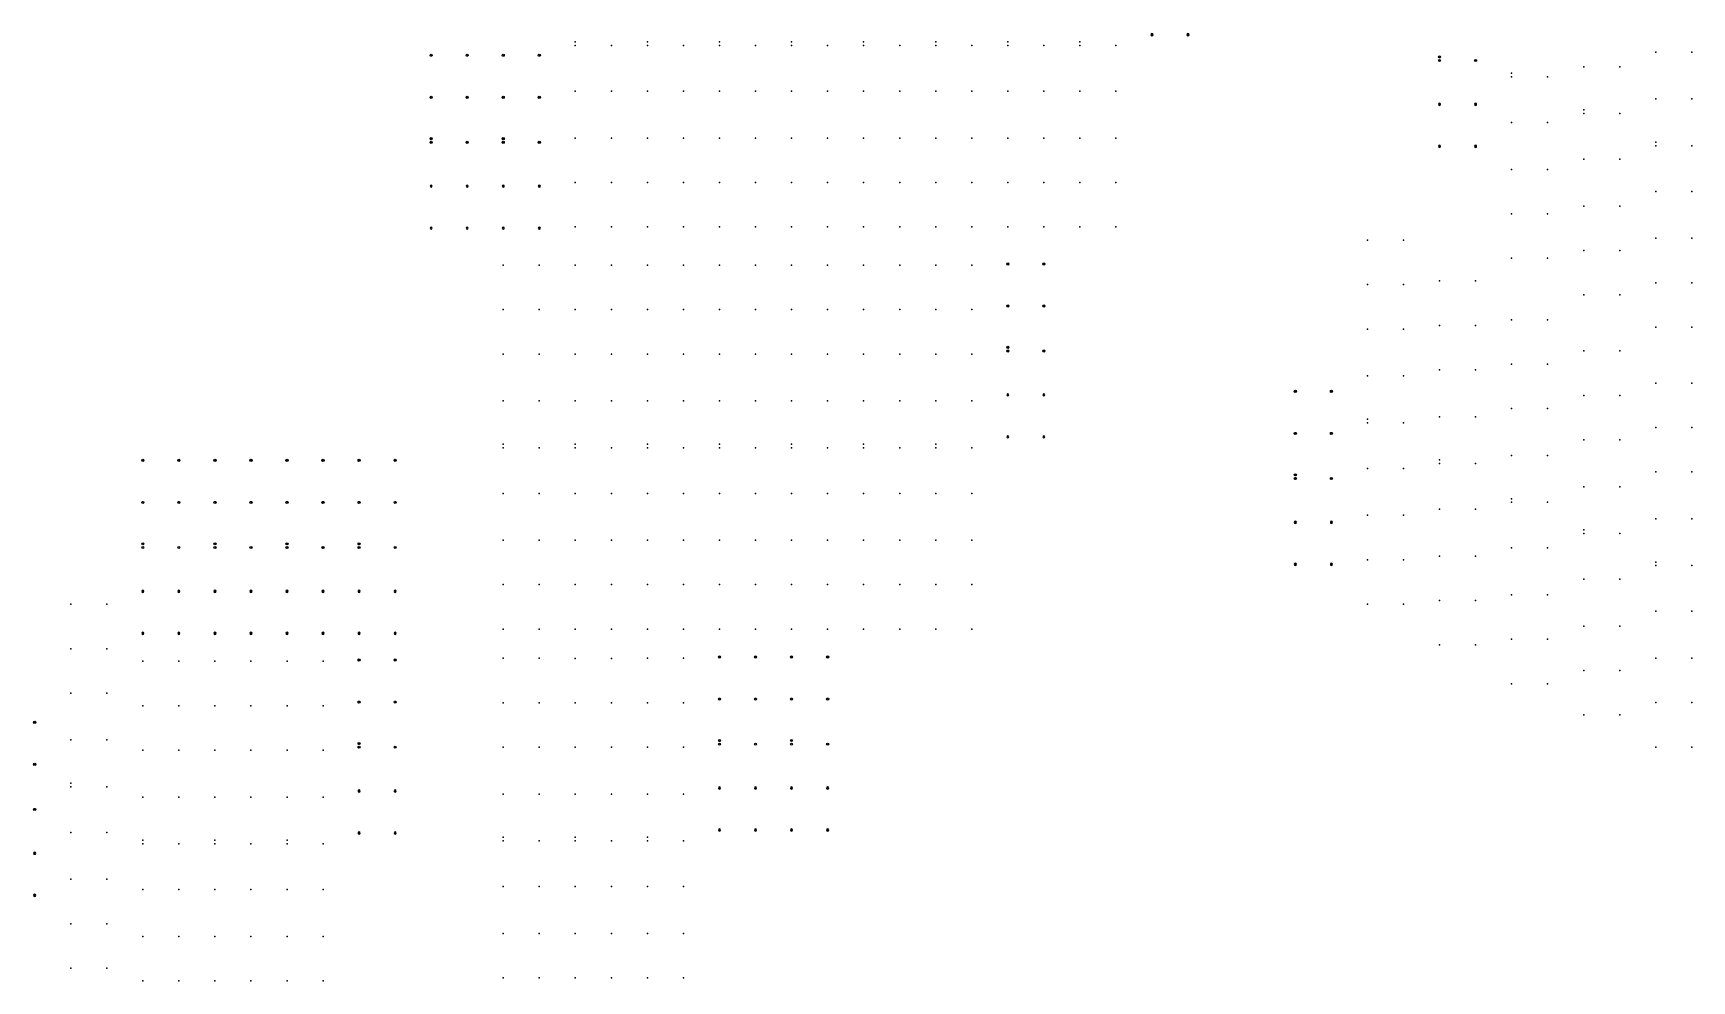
# Model space of a CAD drawing. Header units: millimetres. Extents: x 472828 to 475087, y 4317878 to 4319084.
# Drawn here: x 473958.9 to 474235.1, y 4318280.8 to 4318438.6 of the extents above; entities that cross this region are included whole.
import ezdxf

# ---------------------------------------------------------------- set-up
doc = ezdxf.new("R2010")
doc.units = ezdxf.units.MM
doc.linetypes.add('CENTER2', pattern=[1.125, 0.75, -0.125, 0.125, -0.125])
for name, color, linetype in [('10_T3_EOS_PILE_CP170_2_205', 10, 'Continuous'), ('11_T3_EOS_PILE_CP170_1_255', 11, 'Continuous'), ('12_T3_EOS_PILE_CP140_205', 12, 'Continuous'), ('13_T3_EOS_PILE_HEA_MOT_170', 13, 'Continuous'), ('14_T3_EOS_PILE_CP140_195', 14, 'Continuous'), ('15_T3_EOS_PILE_IPEA_1_225', 15, 'Continuous'), ('1_T3_EOS_PILE_MOT_HEA_255', 1, 'Continuous'), ('2_T3_EOS_PILE_HEA_255', 2, 'Continuous'), ('3_T3_EOS_PILE_IPEA_1_255', 3, 'Continuous'), ('4_T3_EOS_PILE_IPEA_2_235', 4, 'Continuous'), ('5_T3_EOS_PILE_HEA_MOT_190', 5, 'Continuous'), ('6_T3_EOS_PILE_HEA_190', 6, 'Continuous'), ('7_T3_EOS_PILE_IPEA_2_MOT_255', 7, 'Continuous'), ('8_T3_EOS_PILE_CP170_1_220', 8, 'Continuous'), ('9_T3_EOS_PILE_HEA_155', 9, 'Continuous')]:
    doc.layers.add(name, color=color, linetype=linetype)

# ---------------------------------------------------------------- blocks, each defined once
blk = doc.blocks.new('*U3')
at = {"color": 0, "linetype": 'CENTER2', "transparency": 16777216}
for p, q in [((-183, 0), (-36, 0)), ((0, 36), (0, 183)), ((36, 0), (183, 0)), ((0, -183), (0, -36))]:
    blk.add_line(p, q, dxfattribs=at)
at = {"color": 0, "linetype": 'Continuous', "transparency": 16777216}
for p, q in [((-18, 0), (18, 0)), ((0, -18), (0, 18))]:
    blk.add_line(p, q, dxfattribs=at)
blk = doc.blocks.new('A$C6274595C')
at = {"color": 0}
blk.add_circle((0, 0), 179, dxfattribs=at)
at = {"color": 0, "linetype": 'CENTER2', "rotation": 45}
blk.add_blockref('*U3', (0, 0), dxfattribs=at)
blk = doc.blocks.new('*U5')
at = {"color": 0, "linetype": 'CENTER2', "transparency": 16777216}
for p, q in [((-183, 0), (-36, 0)), ((0, 36), (0, 183)), ((36, 0), (183, 0)), ((0, -183), (0, -36))]:
    blk.add_line(p, q, dxfattribs=at)
at = {"color": 0, "linetype": 'Continuous', "transparency": 16777216}
for p, q in [((-18, 0), (18, 0)), ((0, -18), (0, 18))]:
    blk.add_line(p, q, dxfattribs=at)
blk = doc.blocks.new('b-p')
at = {"color": 5}
blk.add_circle((0, 0), 179, dxfattribs=at)
at = {"color": 5, "linetype": 'CENTER2', "rotation": 45}
blk.add_blockref('*U5', (0, 0), dxfattribs=at)
blk = doc.blocks.new('*U7')
at = {"color": 0, "linetype": 'CENTER2', "transparency": 16777216}
for p, q in [((-183, 0), (-36, 0)), ((0, 36), (0, 183)), ((36, 0), (183, 0)), ((0, -183), (0, -36))]:
    blk.add_line(p, q, dxfattribs=at)
at = {"color": 0, "linetype": 'Continuous', "transparency": 16777216}
for p, q in [((-18, 0), (18, 0)), ((0, -18), (0, 18))]:
    blk.add_line(p, q, dxfattribs=at)
blk = doc.blocks.new('PVH POST')
at = {"color": 5}
blk.add_circle((0, 0), 179, dxfattribs=at)
at = {"color": 5, "linetype": 'CENTER2', "rotation": 45}
blk.add_blockref('*U7', (0, 0), dxfattribs=at)

msp = doc.modelspace()

# ---------------------------------------------------------------- linework, layer by layer
at = {"layer": '10_T3_EOS_PILE_CP170_2_205', "extrusion": (0, 0.011108, 0.999938)}
for p in [(474127.2, 4318413.74, -0.49), (474127.2, 4318406.34, -0.41), (474103.2, 4318346.78, 0.08), (474103.2, 4318339.38, 0.16), (473983.2, 4318280.82, 0.16)]:
    msp.add_point(p, dxfattribs=at)
at = {"layer": '10_T3_EOS_PILE_CP170_2_205', "extrusion": (0, -0.005053, 0.999987)}
for p in [(474193.08, 4318397.34, 0.32), (474193.08, 4318389.94, 0.28), (474193.08, 4318344.14, 0.05), (474193.08, 4318336.74, 0.01), (474223.08, 4318332.49, 0.07), (474223.08, 4318325.09, 0.03)]:
    msp.add_point(p, dxfattribs=at)
at = {"layer": '10_T3_EOS_PILE_CP170_2_205', "extrusion": (0, -0.005388, 0.999985)}
for p in [(474091.2, 4318346.78, 0.2), (474091.2, 4318339.38, 0.16), (474211.08, 4318337.69, -0.08), (474211.08, 4318330.29, -0.12), (474235.08, 4318327.15, 0.08), (474235.08, 4318319.75, 0.04)]:
    msp.add_point(p, dxfattribs=at)
at = {"layer": '10_T3_EOS_PILE_CP170_2_205', "extrusion": (0, 0.017903, 0.99984)}
msp.add_point((474055.2, 4318281.32, -0.39), dxfattribs=at)
at = {"layer": '11_T3_EOS_PILE_CP170_1_255', "extrusion": (0, -0.005388, 0.999985)}
msp.add_point((474067.2, 4318436.54, -0.21), dxfattribs=at)
at = {"layer": '11_T3_EOS_PILE_CP170_1_255', "extrusion": (0, 0.011108, 0.999938)}
for p in [(474127.2, 4318436.53, -0.74), (474103.2, 4318369.58, -0.17), (473983.2, 4318303.62, -0.1)]:
    msp.add_point(p, dxfattribs=at)
at = {"layer": '11_T3_EOS_PILE_CP170_1_255', "extrusion": (0, -0.005053, 0.999987)}
for p in [(474223.08, 4318425.21, 0.54), (474199.08, 4318366.94, 0.16)]:
    msp.add_point(p, dxfattribs=at)
at = {"layer": '11_T3_EOS_PILE_CP170_1_255', "extrusion": (0, 0.017903, 0.99984)}
msp.add_point((474055.2, 4318304.12, -0.8), dxfattribs=at)
at = {"layer": '12_T3_EOS_PILE_CP140_205', "extrusion": (0, 0.001408, 0.999999)}
for p in [(474073.2, 4318413.74, -0.42), (474073.2, 4318406.34, -0.41)]:
    msp.add_point(p, dxfattribs=at)
at = {"layer": '12_T3_EOS_PILE_CP140_205', "extrusion": (0, -0.005388, 0.999985)}
for p in [(474085.2, 4318399.98, 0.49), (474229.08, 4318397.05, 0.43), (474085.2, 4318392.58, 0.45), (474205.08, 4318390.89, 0.2), (474229.08, 4318389.65, 0.39), (474205.08, 4318383.49, 0.16), (474229.08, 4318380.35, 0.36), (474229.08, 4318372.95, 0.32), (474091.2, 4318361.98, 0.28), (474091.2, 4318354.18, 0.24), (474211.08, 4318352.89, 0), (474085.2, 4318346.78, 0.2), (474211.08, 4318345.09, -0.04), (474235.08, 4318342.35, 0.16), (474085.2, 4318339.38, 0.16), (474205.08, 4318337.69, -0.08), (474235.08, 4318334.55, 0.12), (474205.08, 4318330.29, -0.12), (474229.08, 4318327.15, 0.08), (474229.08, 4318319.75, 0.04)]:
    msp.add_point(p, dxfattribs=at)
at = {"layer": '12_T3_EOS_PILE_CP140_205', "extrusion": (0, -0.005053, 0.999987)}
for p in [(474217.08, 4318385.69, 0.34), (474217.08, 4318378.29, 0.3), (474223.08, 4318347.69, 0.15), (474223.08, 4318339.89, 0.11), (474217.08, 4318332.49, 0.07), (474217.08, 4318325.09, 0.03)]:
    msp.add_point(p, dxfattribs=at)
at = {"layer": '13_T3_EOS_PILE_HEA_MOT_170', "extrusion": (0, 0.001408, 0.999999)}
msp.add_point((474079.2, 4318436.54, -0.45), dxfattribs=at)
at = {"layer": '13_T3_EOS_PILE_HEA_MOT_170', "extrusion": (0, -0.005388, 0.999985)}
for p in [(474235.08, 4318419.85, 0.55), (474085.2, 4318370.18, 0.32), (474085.2, 4318369.58, 0.32), (474205.08, 4318361.09, 0.04), (474205.08, 4318360.49, 0.04), (474229.08, 4318350.55, 0.2), (474229.08, 4318349.95, 0.2)]:
    msp.add_point(p, dxfattribs=at)
at = {"layer": '13_T3_EOS_PILE_HEA_MOT_170', "extrusion": (0, -0.005053, 0.999987)}
for p in [(474217.08, 4318355.89, 0.19), (474217.08, 4318355.29, 0.19)]:
    msp.add_point(p, dxfattribs=at)
at = {"layer": '14_T3_EOS_PILE_CP140_195', "extrusion": (0, 0.001408, 0.999999)}
for p in [(474079.2, 4318428.94, -0.44), (474079.2, 4318421.14, -0.43), (474079.2, 4318413.74, -0.42), (474079.2, 4318406.34, -0.41)]:
    msp.add_point(p, dxfattribs=at)
at = {"layer": '14_T3_EOS_PILE_CP140_195', "extrusion": (0, -0.005388, 0.999985)}
for p in [(474235.08, 4318412.25, 0.51), (474235.08, 4318404.45, 0.47), (474091.2, 4318399.98, 0.49), (474235.08, 4318397.05, 0.43), (474091.2, 4318392.58, 0.45), (474211.08, 4318390.89, 0.2), (474235.08, 4318389.65, 0.39), (474091.2, 4318385.18, 0.41), (474211.08, 4318383.49, 0.16), (474235.08, 4318380.35, 0.36), (474091.2, 4318377.38, 0.36), (474211.08, 4318376.09, 0.12), (474235.08, 4318372.95, 0.32), (474211.08, 4318368.29, 0.08), (474235.08, 4318365.55, 0.28), (474235.08, 4318357.75, 0.24)]:
    msp.add_point(p, dxfattribs=at)
at = {"layer": '14_T3_EOS_PILE_CP140_195', "extrusion": (0, -0.005053, 0.999987)}
for p in [(474223.08, 4318385.69, 0.34), (474223.08, 4318378.29, 0.3), (474223.08, 4318370.89, 0.27), (474223.08, 4318363.09, 0.23)]:
    msp.add_point(p, dxfattribs=at)
at = {"layer": '15_T3_EOS_PILE_IPEA_1_225', "extrusion": (0, -0.005388, 0.999985)}
for p in [(474091.2, 4318369.58, 0.32), (474211.08, 4318360.49, 0.04), (474235.08, 4318349.95, 0.2)]:
    msp.add_point(p, dxfattribs=at)
at = {"layer": '15_T3_EOS_PILE_IPEA_1_225', "extrusion": (0, -0.005053, 0.999987)}
msp.add_point((474223.08, 4318355.29, 0.19), dxfattribs=at)
at = {"layer": '1_T3_EOS_PILE_MOT_HEA_255', "extrusion": (0, 0.001408, 0.999999)}
for p in [(474055.2, 4318436.54, -0.45), (474139.2, 4318436.54, -0.45)]:
    msp.add_point(p, dxfattribs=at)
at = {"layer": '1_T3_EOS_PILE_MOT_HEA_255', "extrusion": (0, -0.005388, 0.999985)}
for p in [(474211.08, 4318431.32, 0.39), (474043.2, 4318369.58, 0.32), (473971.2, 4318313.12, 1.43), (474007.2, 4318303.62, 0.43), (474043.2, 4318304.12, -0.03), (474067.2, 4318304.12, -0.03)]:
    msp.add_point(p, dxfattribs=at)
at = {"layer": '1_T3_EOS_PILE_MOT_HEA_255', "extrusion": (0, -0.005053, 0.999987)}
for p in [(474187.08, 4318373.74, 0.16), (474115.2, 4318369.58, 0.31)]:
    msp.add_point(p, dxfattribs=at)
at = {"layer": '2_T3_EOS_PILE_HEA_255', "extrusion": (0, 0.001408, 0.999999)}
for p in [(474055.2, 4318428.94, -0.44), (474139.2, 4318428.94, -0.44), (474055.2, 4318421.14, -0.43), (474139.2, 4318421.14, -0.43), (474055.2, 4318413.74, -0.42), (474139.2, 4318413.74, -0.42), (474055.2, 4318406.34, -0.41), (474139.2, 4318406.34, -0.41)]:
    msp.add_point(p, dxfattribs=at)
at = {"layer": '2_T3_EOS_PILE_HEA_255', "extrusion": (0, -0.005388, 0.999985)}
for p in [(474211.08, 4318423.72, 0.35), (474211.08, 4318415.92, 0.31), (474211.08, 4318408.52, 0.27), (474211.08, 4318401.12, 0.23), (474043.2, 4318399.98, 0.49), (474043.2, 4318392.58, 0.45), (474043.2, 4318385.18, 0.41), (474043.2, 4318377.38, 0.36), (474043.2, 4318361.98, 0.28), (474043.2, 4318354.18, 0.24), (474043.2, 4318346.78, 0.2), (473971.2, 4318343.52, 1.59), (474043.2, 4318339.38, 0.16), (473971.2, 4318336.12, 1.55), (474007.2, 4318334.02, 0.6), (474043.2, 4318334.52, 0.14), (474067.2, 4318334.52, 0.14), (473971.2, 4318328.72, 1.51), (474007.2, 4318326.62, 0.56), (474043.2, 4318327.12, 0.1), (474067.2, 4318327.12, 0.1), (473971.2, 4318320.92, 1.47), (474007.2, 4318319.22, 0.52), (474043.2, 4318319.72, 0.06), (474067.2, 4318319.72, 0.06), (474007.2, 4318311.42, 0.48), (474043.2, 4318311.92, 0.01), (474067.2, 4318311.92, 0.01), (473971.2, 4318305.52, 1.39), (473971.2, 4318297.72, 1.35), (474043.2, 4318296.52, -0.07), (474067.2, 4318296.52, -0.07), (474007.2, 4318296.02, 0.39), (473971.2, 4318290.33, 1.31), (474007.2, 4318288.22, 0.35), (474043.2, 4318288.72, -0.11), (474067.2, 4318288.72, -0.11), (473971.2, 4318282.93, 1.27), (474007.2, 4318280.82, 0.31), (474043.2, 4318281.32, -0.15), (474067.2, 4318281.32, -0.15)]:
    msp.add_point(p, dxfattribs=at)
at = {"layer": '2_T3_EOS_PILE_HEA_255', "extrusion": (0, -0.005053, 0.999987)}
for p in [(474187.08, 4318404.14, 0.32), (474115.2, 4318399.98, 0.46), (474187.08, 4318396.74, 0.28), (474115.2, 4318392.58, 0.43), (474187.08, 4318389.34, 0.24), (474115.2, 4318385.18, 0.39), (474187.08, 4318381.54, 0.2), (474115.2, 4318377.38, 0.35), (474187.08, 4318366.14, 0.12), (474115.2, 4318361.98, 0.27), (474187.08, 4318358.34, 0.09), (474115.2, 4318354.18, 0.23), (474187.08, 4318350.94, 0.05), (474115.2, 4318346.78, 0.2), (474187.08, 4318343.54, 0.01), (474115.2, 4318339.38, 0.16)]:
    msp.add_point(p, dxfattribs=at)
at = {"layer": '3_T3_EOS_PILE_IPEA_1_255', "extrusion": (0, -0.005053, 0.999987)}
for p in [(474217.08, 4318433.01, 0.58), (474181.08, 4318404.14, 0.32), (474055.2, 4318399.98, 0.46), (474109.2, 4318399.98, 0.46), (474181.08, 4318396.74, 0.28), (474199.08, 4318397.34, 0.32), (474055.2, 4318392.58, 0.43), (474109.2, 4318392.58, 0.43), (474181.08, 4318389.34, 0.24), (474199.08, 4318389.94, 0.28), (474055.2, 4318385.18, 0.39), (474109.2, 4318385.18, 0.39), (474199.08, 4318382.54, 0.24), (474181.08, 4318381.54, 0.2), (474055.2, 4318377.38, 0.35), (474109.2, 4318377.38, 0.35), (474199.08, 4318374.74, 0.2), (474181.08, 4318366.14, 0.12), (474055.2, 4318361.98, 0.27), (474109.2, 4318361.98, 0.27), (474181.08, 4318358.34, 0.09), (474055.2, 4318354.18, 0.23), (474109.2, 4318354.18, 0.23), (474181.08, 4318350.94, 0.05), (474055.2, 4318346.78, 0.2), (474109.2, 4318346.78, 0.2), (474181.08, 4318343.54, 0.01), (474055.2, 4318339.38, 0.16), (474109.2, 4318339.38, 0.16)]:
    msp.add_point(p, dxfattribs=at)
at = {"layer": '3_T3_EOS_PILE_IPEA_1_255', "extrusion": (0, 0.001408, 0.999999)}
for p in [(474049.2, 4318428.94, -0.44), (474133.2, 4318428.94, -0.44), (474049.2, 4318421.14, -0.43), (474133.2, 4318421.14, -0.43), (474049.2, 4318413.74, -0.42), (474133.2, 4318413.74, -0.42), (474049.2, 4318406.34, -0.41), (474133.2, 4318406.34, -0.41), (473995.2, 4318334.02, 0.15), (473995.2, 4318326.62, 0.16), (473995.2, 4318319.22, 0.17), (473995.2, 4318311.42, 0.18), (473995.2, 4318296.02, 0.2), (473995.2, 4318288.22, 0.21), (473995.2, 4318280.82, 0.23)]:
    msp.add_point(p, dxfattribs=at)
at = {"layer": '3_T3_EOS_PILE_IPEA_1_255', "extrusion": (0, 0.011108, 0.999938)}
for p in [(474121.2, 4318428.94, -0.66), (474121.2, 4318421.14, -0.57), (474121.2, 4318413.74, -0.49), (474121.2, 4318406.34, -0.41), (474097.2, 4318361.98, -0.09), (474097.2, 4318354.18, 0), (474097.2, 4318346.78, 0.08), (474097.2, 4318339.38, 0.16), (473977.2, 4318296.02, -0.01), (473977.2, 4318288.22, 0.07), (473977.2, 4318280.82, 0.16)]:
    msp.add_point(p, dxfattribs=at)
at = {"layer": '3_T3_EOS_PILE_IPEA_1_255', "extrusion": (0, -0.005388, 0.999985)}
for p in [(474205.08, 4318423.72, 0.35), (474205.08, 4318415.92, 0.31), (474205.08, 4318408.52, 0.27), (474205.08, 4318401.12, 0.23), (474037.2, 4318399.98, 0.49), (474037.2, 4318392.58, 0.45), (474037.2, 4318385.18, 0.41), (474037.2, 4318377.38, 0.36), (474037.2, 4318361.98, 0.28), (474037.2, 4318354.18, 0.24), (474037.2, 4318346.78, 0.2), (473965.2, 4318343.52, 1.59), (474037.2, 4318339.38, 0.16), (473965.2, 4318336.12, 1.55), (474001.2, 4318334.02, 0.6), (474037.2, 4318334.52, 0.14), (474061.2, 4318334.52, 0.14), (473965.2, 4318328.72, 1.51), (474001.2, 4318326.62, 0.56), (474037.2, 4318327.12, 0.1), (474061.2, 4318327.12, 0.1), (473965.2, 4318320.92, 1.47), (474001.2, 4318319.22, 0.52), (474037.2, 4318319.72, 0.06), (474061.2, 4318319.72, 0.06), (474001.2, 4318311.42, 0.48), (474037.2, 4318311.92, 0.01), (474061.2, 4318311.92, 0.01), (473965.2, 4318305.52, 1.39), (473965.2, 4318297.72, 1.35), (474037.2, 4318296.52, -0.07), (474061.2, 4318296.52, -0.07), (474001.2, 4318296.02, 0.39), (473965.2, 4318290.33, 1.31), (474001.2, 4318288.22, 0.35), (474037.2, 4318288.72, -0.11), (474061.2, 4318288.72, -0.11), (473965.2, 4318282.93, 1.27), (474001.2, 4318280.82, 0.31), (474037.2, 4318281.32, -0.15), (474061.2, 4318281.32, -0.15)]:
    msp.add_point(p, dxfattribs=at)
at = {"layer": '3_T3_EOS_PILE_IPEA_1_255', "extrusion": (0, 0.017903, 0.99984)}
for p in [(474049.2, 4318296.52, -0.66), (474049.2, 4318288.72, -0.52), (474049.2, 4318281.32, -0.39)]:
    msp.add_point(p, dxfattribs=at)
at = {"layer": '4_T3_EOS_PILE_IPEA_2_235', "extrusion": (0, 0.001408, 0.999999)}
for p in [(474049.2, 4318437.14, -0.45), (474133.2, 4318437.14, -0.45), (474049.2, 4318436.54, -0.45), (474133.2, 4318436.54, -0.45)]:
    msp.add_point(p, dxfattribs=at)
at = {"layer": '4_T3_EOS_PILE_IPEA_2_235', "extrusion": (0, -0.005388, 0.999985)}
for p in [(474205.08, 4318431.92, 0.39), (474205.08, 4318431.32, 0.39), (474037.2, 4318370.18, 0.32), (474037.2, 4318369.58, 0.32), (473965.2, 4318313.73, 1.43), (473965.2, 4318313.13, 1.43), (474037.2, 4318304.72, -0.02), (474061.2, 4318304.72, -0.02), (474001.2, 4318304.22, 0.44), (474001.2, 4318303.62, 0.43), (474037.2, 4318304.12, -0.03), (474061.2, 4318304.12, -0.03)]:
    msp.add_point(p, dxfattribs=at)
at = {"layer": '4_T3_EOS_PILE_IPEA_2_235', "extrusion": (0, -0.005053, 0.999987)}
for p in [(474181.08, 4318374.34, 0.17), (474181.08, 4318373.74, 0.16), (474109.2, 4318370.18, 0.31), (474109.2, 4318369.58, 0.31)]:
    msp.add_point(p, dxfattribs=at)
at = {"layer": '5_T3_EOS_PILE_HEA_MOT_190', "extrusion": (0, -0.005388, 0.999985)}
for p in [(474061.2, 4318437.14, -0.21), (474061.2, 4318436.54, -0.21), (474229.08, 4318420.45, 0.55), (474229.08, 4318419.85, 0.55)]:
    msp.add_point(p, dxfattribs=at)
at = {"layer": '5_T3_EOS_PILE_HEA_MOT_190', "extrusion": (0, 0.001408, 0.999999)}
for p in [(474073.2, 4318437.14, -0.45), (474073.2, 4318436.54, -0.45), (473995.2, 4318303.62, 0.19)]:
    msp.add_point(p, dxfattribs=at)
at = {"layer": '5_T3_EOS_PILE_HEA_MOT_190', "extrusion": (0, 0.011108, 0.999938)}
for p in [(474121.2, 4318437.14, -0.75), (474121.2, 4318436.54, -0.74), (474097.2, 4318370.18, -0.18), (474097.2, 4318369.58, -0.17), (473977.2, 4318304.22, -0.1), (473977.2, 4318303.62, -0.1)]:
    msp.add_point(p, dxfattribs=at)
at = {"layer": '5_T3_EOS_PILE_HEA_MOT_190', "extrusion": (0, -0.005053, 0.999987)}
for p in [(474217.08, 4318425.82, 0.54), (474217.08, 4318425.22, 0.54), (474055.2, 4318369.58, 0.31), (474193.08, 4318367.54, 0.17), (474193.08, 4318366.94, 0.16)]:
    msp.add_point(p, dxfattribs=at)
at = {"layer": '5_T3_EOS_PILE_HEA_MOT_190', "extrusion": (0, 0.017903, 0.99984)}
for p in [(474049.2, 4318304.72, -0.81), (474049.2, 4318304.12, -0.8)]:
    msp.add_point(p, dxfattribs=at)
at = {"layer": '6_T3_EOS_PILE_HEA_190', "extrusion": (0, -0.005053, 0.999987)}
for p in [(474049.2, 4318370.18, 0.31), (474049.2, 4318369.58, 0.31)]:
    msp.add_point(p, dxfattribs=at)
at = {"layer": '6_T3_EOS_PILE_HEA_190', "extrusion": (0, 0.001408, 0.999999)}
for p in [(473989.2, 4318304.22, 0.19), (473989.2, 4318303.62, 0.19)]:
    msp.add_point(p, dxfattribs=at)
at = {"layer": '7_T3_EOS_PILE_IPEA_2_MOT_255', "extrusion": (0, -0.005388, 0.999985)}
for p in [(474091.2, 4318436.54, -0.21), (474103.2, 4318436.54, -0.18), (474067.2, 4318369.58, 0.32), (474079.2, 4318369.58, 0.29)]:
    msp.add_point(p, dxfattribs=at)
at = {"layer": '7_T3_EOS_PILE_IPEA_2_MOT_255', "extrusion": (0, 0.001408, 0.999999)}
msp.add_point((474115.2, 4318436.54, -0.45), dxfattribs=at)
at = {"layer": '8_T3_EOS_PILE_CP170_1_220', "extrusion": (0, -0.005388, 0.999985)}
for p in [(474229.08, 4318435.45, 0.63), (474235.08, 4318435.45, 0.63), (474061.2, 4318428.94, -0.25), (474067.2, 4318428.94, -0.25), (474091.2, 4318428.94, -0.25), (474103.2, 4318428.94, -0.22), (474229.08, 4318427.65, 0.59), (474235.08, 4318427.65, 0.59), (474061.2, 4318421.14, -0.29), (474067.2, 4318421.14, -0.29), (474091.2, 4318421.14, -0.29), (474103.2, 4318421.14, -0.26), (474061.2, 4318413.74, -0.33), (474067.2, 4318413.74, -0.33), (474091.2, 4318413.74, -0.33), (474103.2, 4318413.74, -0.3), (474229.08, 4318412.25, 0.51), (474061.2, 4318406.34, -0.37), (474067.2, 4318406.34, -0.37), (474091.2, 4318406.34, -0.37), (474103.2, 4318406.34, -0.34), (474229.08, 4318404.45, 0.47), (474067.2, 4318399.98, 0.49), (474079.2, 4318399.98, 0.45), (474067.2, 4318392.58, 0.45), (474079.2, 4318392.58, 0.41), (474067.2, 4318385.18, 0.41), (474079.2, 4318385.18, 0.37), (474085.2, 4318385.18, 0.41), (474067.2, 4318377.38, 0.36), (474079.2, 4318377.38, 0.33), (474085.2, 4318377.38, 0.36), (474205.08, 4318376.09, 0.12), (474205.08, 4318368.29, 0.08), (474229.08, 4318365.55, 0.28), (474067.2, 4318361.98, 0.28), (474079.2, 4318361.98, 0.25), (474085.2, 4318361.98, 0.28), (474229.08, 4318357.75, 0.24), (474067.2, 4318354.18, 0.24), (474079.2, 4318354.18, 0.2), (474085.2, 4318354.18, 0.24), (474205.08, 4318352.89, 0), (474067.2, 4318346.78, 0.2), (474079.2, 4318346.78, 0.16), (474205.08, 4318345.09, -0.04), (474229.08, 4318342.35, 0.16), (474067.2, 4318339.38, 0.16), (474079.2, 4318339.38, 0.12), (474229.08, 4318334.55, 0.12)]:
    msp.add_point(p, dxfattribs=at)
at = {"layer": '8_T3_EOS_PILE_CP170_1_220', "extrusion": (0, -0.005053, 0.999987)}
for p in [(474223.08, 4318433.01, 0.58), (474217.08, 4318417.61, 0.5), (474223.08, 4318417.61, 0.5), (474217.08, 4318409.81, 0.46), (474223.08, 4318409.81, 0.46), (474217.08, 4318402.41, 0.42), (474223.08, 4318402.41, 0.42), (474049.2, 4318399.98, 0.46), (474217.08, 4318395.01, 0.38), (474223.08, 4318395.01, 0.38), (474049.2, 4318392.58, 0.43), (474049.2, 4318385.18, 0.39), (474193.08, 4318382.54, 0.24), (474049.2, 4318377.38, 0.35), (474193.08, 4318374.74, 0.2), (474217.08, 4318370.89, 0.27), (474217.08, 4318363.09, 0.23), (474049.2, 4318361.98, 0.27), (474193.08, 4318359.34, 0.12), (474199.08, 4318359.34, 0.12), (474049.2, 4318354.18, 0.23), (474193.08, 4318351.54, 0.09), (474199.08, 4318351.54, 0.09), (474049.2, 4318346.78, 0.2), (474217.08, 4318347.69, 0.15), (474199.08, 4318344.14, 0.05), (474049.2, 4318339.38, 0.16), (474217.08, 4318339.89, 0.11), (474199.08, 4318336.74, 0.01)]:
    msp.add_point(p, dxfattribs=at)
at = {"layer": '8_T3_EOS_PILE_CP170_1_220', "extrusion": (0, 0.001408, 0.999999)}
for p in [(474073.2, 4318428.94, -0.44), (474115.2, 4318428.94, -0.44), (474073.2, 4318421.14, -0.43), (474115.2, 4318421.14, -0.43), (474115.2, 4318413.74, -0.42), (474115.2, 4318406.34, -0.41), (473989.2, 4318334.02, 0.15), (473989.2, 4318326.62, 0.16), (473989.2, 4318319.22, 0.17), (473989.2, 4318311.42, 0.18), (473989.2, 4318296.02, 0.2), (473989.2, 4318288.22, 0.21), (473989.2, 4318280.82, 0.23)]:
    msp.add_point(p, dxfattribs=at)
at = {"layer": '8_T3_EOS_PILE_CP170_1_220', "extrusion": (0, 0.011108, 0.999938)}
for p in [(474127.2, 4318428.94, -0.66), (474127.2, 4318421.14, -0.57), (474097.2, 4318399.97, -0.51), (474103.2, 4318399.97, -0.51), (474097.2, 4318392.58, -0.43), (474103.2, 4318392.58, -0.43), (474097.2, 4318385.18, -0.35), (474103.2, 4318385.18, -0.35), (474097.2, 4318377.38, -0.26), (474103.2, 4318377.38, -0.26), (474103.2, 4318361.98, -0.09), (474103.2, 4318354.18, 0), (473977.2, 4318334.02, -0.44), (473983.2, 4318334.02, -0.44), (473977.2, 4318326.62, -0.35), (473983.2, 4318326.62, -0.35), (473977.2, 4318319.22, -0.27), (473983.2, 4318319.22, -0.27), (473977.2, 4318311.42, -0.18), (473983.2, 4318311.42, -0.18), (473983.2, 4318296.02, -0.01), (473983.2, 4318288.22, 0.07)]:
    msp.add_point(p, dxfattribs=at)
at = {"layer": '8_T3_EOS_PILE_CP170_1_220', "extrusion": (0, 0.017903, 0.99984)}
for p in [(474049.2, 4318334.51, -1.34), (474055.2, 4318334.51, -1.34), (474049.2, 4318327.11, -1.21), (474055.2, 4318327.11, -1.21), (474049.2, 4318319.71, -1.08), (474055.2, 4318319.71, -1.08), (474049.2, 4318311.92, -0.94), (474055.2, 4318311.92, -0.94), (474055.2, 4318296.52, -0.66), (474055.2, 4318288.72, -0.52)]:
    msp.add_point(p, dxfattribs=at)
at = {"layer": '9_T3_EOS_PILE_HEA_155', "extrusion": (0, -0.005388, 0.999985)}
for p in [(474085.2, 4318437.14, -0.21), (474097.2, 4318437.14, -0.17), (474085.2, 4318436.54, -0.21), (474097.2, 4318436.54, -0.18), (474085.2, 4318428.94, -0.25), (474097.2, 4318428.94, -0.22), (474085.2, 4318421.14, -0.29), (474097.2, 4318421.14, -0.26), (474085.2, 4318413.74, -0.33), (474097.2, 4318413.74, -0.3), (474085.2, 4318406.34, -0.37), (474097.2, 4318406.34, -0.34), (474061.2, 4318399.98, 0.49), (474073.2, 4318399.98, 0.45), (474061.2, 4318392.58, 0.45), (474073.2, 4318392.58, 0.41), (474061.2, 4318385.18, 0.41), (474073.2, 4318385.18, 0.37), (474061.2, 4318377.38, 0.36), (474073.2, 4318377.38, 0.33), (474061.2, 4318370.18, 0.32), (474061.2, 4318369.58, 0.32), (474073.2, 4318370.18, 0.29), (474073.2, 4318369.58, 0.29), (474061.2, 4318361.98, 0.28), (474073.2, 4318361.98, 0.25), (474061.2, 4318354.18, 0.24), (474073.2, 4318354.18, 0.2), (474061.2, 4318346.78, 0.2), (474073.2, 4318346.78, 0.16), (474061.2, 4318339.38, 0.16), (474073.2, 4318339.38, 0.12)]:
    msp.add_point(p, dxfattribs=at)
at = {"layer": '9_T3_EOS_PILE_HEA_155', "extrusion": (0, 0.001408, 0.999999)}
for p in [(474109.2, 4318437.14, -0.45), (474109.2, 4318436.54, -0.45), (474109.2, 4318428.94, -0.44), (474109.2, 4318421.14, -0.43), (474109.2, 4318413.74, -0.42), (474109.2, 4318406.34, -0.41)]:
    msp.add_point(p, dxfattribs=at)

# ---------------------------------------------------------------- block references
at = {"color": 0, "extrusion": (0, 0.021167, 0.999776), "yscale": 0.001, "zscale": 0.001}
for name, p, xscale, rotation in [('A$C6274595C', (-474145.2, -4317470.82, 91407.98), -0.001, 89.99999999999991), ('A$C6274595C', (-474151.2, -4317470.82, 91407.98), -0.001, 89.99999999999991), ('A$C6274595C', (-474025.2, -4317467.43, 91406.76), 0.001, 89.99999999999999), ('A$C6274595C', (-474031.2, -4317467.43, 91406.76), 0.001, 89.99999999999999), ('PVH POST', (-474037.2, -4317467.43, 91406.74), 0.001, 89.99999999999999), ('PVH POST', (-474043.2, -4317467.43, 91406.74), 0.001, 89.99999999999999), ('A$C6274595C', (-474193.08, -4317467.14, 91407.32), 0.001, 89.99999999999999), ('A$C6274595C', (-474193.08, -4317466.54, 91407.32), 0.001, 89.99999999999999), ('b-p', (-474199.08, -4317466.54, 91407.32), 0.001, 89.99999999999999), ('A$C6274595C', (-474025.2, -4317460.43, 91406.76), 0.001, 89.99999999999999), ('A$C6274595C', (-474031.2, -4317460.43, 91406.76), 0.001, 89.99999999999999), ('PVH POST', (-474037.2, -4317460.43, 91406.74), 0.001, 89.99999999999999), ('PVH POST', (-474043.2, -4317460.43, 91406.74), 0.001, 89.99999999999999), ('A$C6274595C', (-474193.08, -4317459.24, 91407.32), -0.001, 89.99999999999991), ('A$C6274595C', (-474199.08, -4317459.24, 91407.32), -0.001, 89.99999999999991), ('A$C6274595C', (-474025.2, -4317453.53, 91406.76), 0.001, 89.99999999999999), ('A$C6274595C', (-474025.2, -4317452.93, 91406.76), 0.001, 89.99999999999999), ('b-p', (-474031.2, -4317452.93, 91406.76), 0.001, 89.99999999999999), ('PVH POST', (-474037.2, -4317453.53, 91406.74), 0.001, 89.99999999999999), ('PVH POST', (-474037.2, -4317452.93, 91406.74), 0.001, 89.99999999999999), ('b-p', (-474043.2, -4317452.93, 91406.74), 0.001, 89.99999999999999), ('A$C6274595C', (-474193.08, -4317452.24, 91407.32), -0.001, 89.99999999999991), ('A$C6274595C', (-474199.08, -4317452.24, 91407.32), -0.001, 89.99999999999991), ('A$C6274595C', (-474025.2, -4317445.63, 91406.76), -0.001, 89.99999999999991), ('A$C6274595C', (-474031.2, -4317445.63, 91406.76), -0.001, 89.99999999999991), ('PVH POST', (-474037.2, -4317445.63, 91406.74), -0.001, 89.99999999999991), ('PVH POST', (-474043.2, -4317445.63, 91406.74), -0.001, 89.99999999999991), ('A$C6274595C', (-474025.2, -4317438.63, 91406.76), -0.001, 89.99999999999991), ('A$C6274595C', (-474031.2, -4317438.63, 91406.76), -0.001, 89.99999999999991), ('PVH POST', (-474037.2, -4317438.63, 91406.74), -0.001, 89.99999999999991), ('PVH POST', (-474043.2, -4317438.63, 91406.74), -0.001, 89.99999999999991), ('A$C6274595C', (-474121.2, -4317432.66, 91407.56), 0.001, 89.99999999999999), ('A$C6274595C', (-474127.2, -4317432.66, 91407.56), 0.001, 89.99999999999999), ('A$C6274595C', (-474121.2, -4317425.66, 91407.56), 0.001, 89.99999999999999), ('A$C6274595C', (-474127.2, -4317425.66, 91407.56), 0.001, 89.99999999999999), ('A$C6274595C', (-474121.2, -4317418.76, 91407.56), 0.001, 89.99999999999999), ('A$C6274595C', (-474121.2, -4317418.16, 91407.56), 0.001, 89.99999999999999), ('b-p', (-474127.2, -4317418.16, 91407.56), 0.001, 89.99999999999999), ('A$C6274595C', (-474169.08, -4317411.47, 91405.96), 0.001, 89.99999999999999), ('A$C6274595C', (-474175.08, -4317411.47, 91405.96), 0.001, 89.99999999999999), ('A$C6274595C', (-474121.2, -4317410.86, 91407.56), -0.001, 89.99999999999991), ('A$C6274595C', (-474127.2, -4317410.86, 91407.56), -0.001, 89.99999999999991), ('A$C6274595C', (-474121.2, -4317403.86, 91407.56), -0.001, 89.99999999999991), ('A$C6274595C', (-474127.2, -4317403.86, 91407.56), -0.001, 89.99999999999991), ('A$C6274595C', (-474169.08, -4317404.47, 91405.96), 0.001, 89.99999999999999), ('A$C6274595C', (-474175.08, -4317404.47, 91405.96), 0.001, 89.99999999999999), ('A$C6274595C', (-473977.2, -4317399.98, 91405.94), 0.001, 89.99999999999999), ('A$C6274595C', (-473983.2, -4317399.98, 91405.94), 0.001, 89.99999999999999), ('PVH POST', (-473989.2, -4317399.98, 91405.92), 0.001, 89.99999999999999), ('PVH POST', (-473995.2, -4317399.98, 91405.92), 0.001, 89.99999999999999), ('PVH POST', (-474001.2, -4317399.98, 91405.9), 0.001, 89.99999999999999), ('PVH POST', (-474007.2, -4317399.98, 91405.9), 0.001, 89.99999999999999), ('A$C6274595C', (-474013.2, -4317399.98, 91405.88), 0.001, 89.99999999999999), ('A$C6274595C', (-474019.2, -4317399.98, 91405.88), 0.001, 89.99999999999999), ('A$C6274595C', (-474169.08, -4317397.57, 91405.96), 0.001, 89.99999999999999), ('A$C6274595C', (-474169.08, -4317396.97, 91405.96), 0.001, 89.99999999999999), ('b-p', (-474175.08, -4317396.97, 91405.96), 0.001, 89.99999999999999), ('A$C6274595C', (-473977.2, -4317392.98, 91405.94), 0.001, 89.99999999999999), ('A$C6274595C', (-473983.2, -4317392.98, 91405.94), 0.001, 89.99999999999999), ('PVH POST', (-473989.2, -4317392.98, 91405.92), 0.001, 89.99999999999999), ('PVH POST', (-473995.2, -4317392.98, 91405.92), 0.001, 89.99999999999999), ('PVH POST', (-474001.2, -4317392.98, 91405.9), 0.001, 89.99999999999999), ('PVH POST', (-474007.2, -4317392.98, 91405.9), 0.001, 89.99999999999999), ('A$C6274595C', (-474013.2, -4317392.98, 91405.88), 0.001, 89.99999999999999), ('A$C6274595C', (-474019.2, -4317392.98, 91405.88), 0.001, 89.99999999999999), ('A$C6274595C', (-474169.08, -4317389.67, 91405.96), -0.001, 89.99999999999991), ('A$C6274595C', (-474175.08, -4317389.67, 91405.96), -0.001, 89.99999999999991), ('A$C6274595C', (-473977.2, -4317386.08, 91405.94), 0.001, 89.99999999999999), ('A$C6274595C', (-473977.2, -4317385.48, 91405.94), 0.001, 89.99999999999999), ('b-p', (-473983.2, -4317385.48, 91405.94), 0.001, 89.99999999999999), ('PVH POST', (-473989.2, -4317386.08, 91405.92), 0.001, 89.99999999999999), ('PVH POST', (-473989.2, -4317385.48, 91405.92), 0.001, 89.99999999999999), ('b-p', (-473995.2, -4317385.48, 91405.92), 0.001, 89.99999999999999), ('PVH POST', (-474001.2, -4317386.08, 91405.9), 0.001, 89.99999999999999), ('PVH POST', (-474001.2, -4317385.48, 91405.9), 0.001, 89.99999999999999), ('b-p', (-474007.2, -4317385.48, 91405.9), 0.001, 89.99999999999999), ('A$C6274595C', (-474013.2, -4317386.08, 91405.88), 0.001, 89.99999999999999), ('A$C6274595C', (-474013.2, -4317385.48, 91405.88), 0.001, 89.99999999999999), ('b-p', (-474019.2, -4317385.48, 91405.88), 0.001, 89.99999999999999), ('A$C6274595C', (-474169.08, -4317382.67, 91405.96), -0.001, 89.99999999999991), ('A$C6274595C', (-474175.08, -4317382.67, 91405.96), -0.001, 89.99999999999991), ('A$C6274595C', (-473977.2, -4317378.18, 91405.94), -0.001, 89.99999999999991), ('A$C6274595C', (-473983.2, -4317378.18, 91405.94), -0.001, 89.99999999999991), ('PVH POST', (-473989.2, -4317378.18, 91405.92), -0.001, 89.99999999999991), ('PVH POST', (-473995.2, -4317378.18, 91405.92), -0.001, 89.99999999999991), ('PVH POST', (-474001.2, -4317378.18, 91405.9), -0.001, 89.99999999999991), ('PVH POST', (-474007.2, -4317378.18, 91405.9), -0.001, 89.99999999999991), ('A$C6274595C', (-474013.2, -4317378.18, 91405.88), -0.001, 89.99999999999991), ('A$C6274595C', (-474019.2, -4317378.18, 91405.88), -0.001, 89.99999999999991), ('A$C6274595C', (-473977.2, -4317371.18, 91405.94), -0.001, 89.99999999999991), ('A$C6274595C', (-473983.2, -4317371.18, 91405.94), -0.001, 89.99999999999991), ('PVH POST', (-473989.2, -4317371.18, 91405.92), -0.001, 89.99999999999991), ('PVH POST', (-473995.2, -4317371.18, 91405.92), -0.001, 89.99999999999991), ('PVH POST', (-474001.2, -4317371.18, 91405.9), -0.001, 89.99999999999991), ('PVH POST', (-474007.2, -4317371.18, 91405.9), -0.001, 89.99999999999991), ('A$C6274595C', (-474013.2, -4317371.18, 91405.88), -0.001, 89.99999999999991), ('A$C6274595C', (-474019.2, -4317371.18, 91405.88), -0.001, 89.99999999999991), ('PVH POST', (-474073.2, -4317367.23, 91405.83), 0.001, 89.99999999999999), ('PVH POST', (-474079.2, -4317367.23, 91405.83), 0.001, 89.99999999999999), ('A$C6274595C', (-474085.2, -4317367.23, 91405.81), 0.001, 89.99999999999999), ('A$C6274595C', (-474091.2, -4317367.23, 91405.81), 0.001, 89.99999999999999), ('A$C6274595C', (-474013.2, -4317366.72, 91406.28), 0.001, 89.99999999999999), ('A$C6274595C', (-474019.2, -4317366.72, 91406.28), 0.001, 89.99999999999999), ('A$C6274595C', (-474013.2, -4317359.72, 91406.28), 0.001, 89.99999999999999), ('A$C6274595C', (-474019.2, -4317359.72, 91406.28), 0.001, 89.99999999999999), ('PVH POST', (-474073.2, -4317360.23, 91405.83), 0.001, 89.99999999999999), ('PVH POST', (-474079.2, -4317360.23, 91405.83), 0.001, 89.99999999999999), ('A$C6274595C', (-474085.2, -4317360.23, 91405.81), 0.001, 89.99999999999999), ('A$C6274595C', (-474091.2, -4317360.23, 91405.81), 0.001, 89.99999999999999), ('PVH POST', (-473959.2, -4317356.35, 91406.12), 0.001, 89.99999999999999), ('PVH POST', (-474073.2, -4317353.33, 91405.83), 0.001, 89.99999999999999), ('A$C6274595C', (-474085.2, -4317353.33, 91405.81), 0.001, 89.99999999999999), ('A$C6274595C', (-474013.2, -4317352.82, 91406.28), 0.001, 89.99999999999999), ('A$C6274595C', (-474013.2, -4317352.22, 91406.28), 0.001, 89.99999999999999), ('b-p', (-474019.2, -4317352.22, 91406.28), 0.001, 89.99999999999999), ('PVH POST', (-474073.2, -4317352.73, 91405.83), 0.001, 89.99999999999999), ('b-p', (-474079.2, -4317352.73, 91405.83), 0.001, 89.99999999999999), ('A$C6274595C', (-474085.2, -4317352.73, 91405.81), 0.001, 89.99999999999999), ('b-p', (-474091.2, -4317352.73, 91405.81), 0.001, 89.99999999999999), ('PVH POST', (-473959.2, -4317349.35, 91406.12), 0.001, 89.99999999999999), ('A$C6274595C', (-474013.2, -4317344.92, 91406.28), -0.001, 89.99999999999991), ('A$C6274595C', (-474019.2, -4317344.92, 91406.28), -0.001, 89.99999999999991), ('PVH POST', (-474073.2, -4317345.43, 91405.83), -0.001, 89.99999999999991), ('PVH POST', (-474079.2, -4317345.43, 91405.83), -0.001, 89.99999999999991), ('A$C6274595C', (-474085.2, -4317345.43, 91405.81), -0.001, 89.99999999999991), ('A$C6274595C', (-474091.2, -4317345.43, 91405.81), -0.001, 89.99999999999991), ('b-p', (-473959.2, -4317341.85, 91406.12), 0.001, 89.99999999999999), ('A$C6274595C', (-474013.2, -4317337.92, 91406.28), -0.001, 89.99999999999991), ('A$C6274595C', (-474019.2, -4317337.92, 91406.28), -0.001, 89.99999999999991), ('PVH POST', (-474073.2, -4317338.43, 91405.83), -0.001, 89.99999999999991), ('PVH POST', (-474079.2, -4317338.43, 91405.83), -0.001, 89.99999999999991), ('A$C6274595C', (-474085.2, -4317338.43, 91405.81), -0.001, 89.99999999999991), ('A$C6274595C', (-474091.2, -4317338.43, 91405.81), -0.001, 89.99999999999991), ('PVH POST', (-473959.2, -4317334.55, 91406.12), -0.001, 89.99999999999991), ('PVH POST', (-473959.2, -4317327.55, 91406.12), -0.001, 89.99999999999991)]:
    msp.add_blockref(name, p, dxfattribs=dict(at, xscale=xscale, rotation=rotation))

doc.saveas('drawing.dxf')
